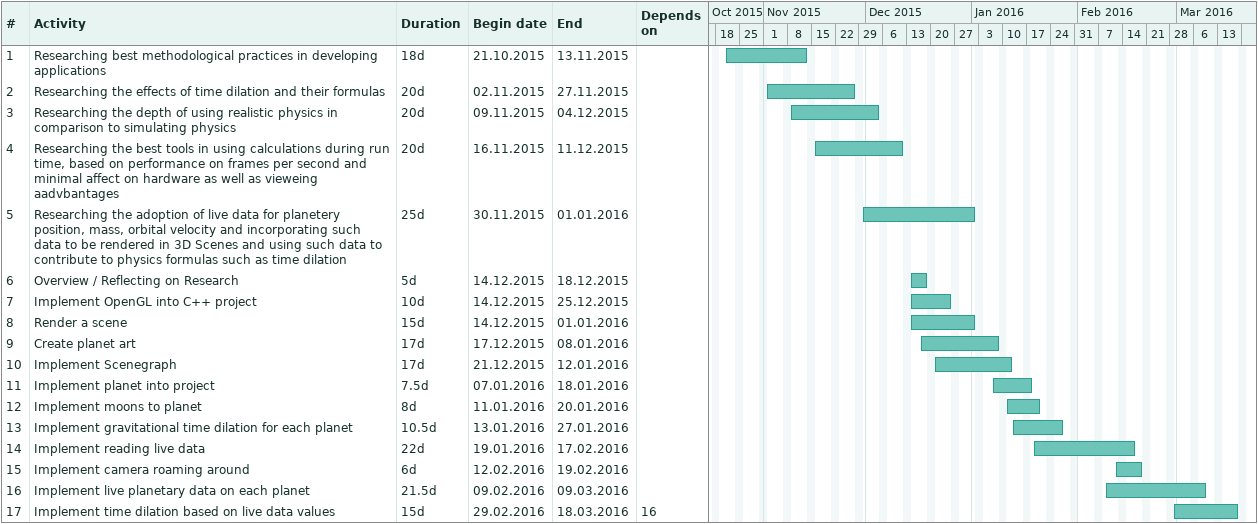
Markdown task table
| ID | Task | Duration | Start | Finish | Predecessors |
|---|---|---|---|---|---|
| 1 | Researching best methodological practices in developing applications | 18d | 2015-10-21 | 2015-11-13 |  |
| 2 | Researching the effects of time dilation and their formulas | 20d | 2015-11-02 | 2015-11-27 |  |
| 3 | Researching the depth of using realistic physics in comparison to simulating physics | 20d | 2015-11-09 | 2015-12-04 |  |
| 4 | Researching the best tools in using calculations during run time, based on performance on frames per second and minimal affect on hardware as well as vieweing aadvbantages | 20d | 2015-11-16 | 2015-12-11 |  |
| 5 | Researching the adoption of live data for planetery position, mass, orbital velocity and incorporating such data to be rendered in 3D Scenes and using such data to contribute to physics formulas such as time dilation | 25d | 2015-11-30 | 2016-01-01 |  |
| 6 | Overview / Reflecting on Research | 5d | 2015-12-14 | 2015-12-18 |  |
| 7 | Implement OpenGL into C++ project | 10d | 2015-12-14 | 2015-12-25 |  |
| 8 | Render a scene | 15d | 2015-12-14 | 2016-01-01 |  |
| 9 | Create planet art | 17d | 2015-12-17 | 2016-01-08 |  |
| 10 | Implement Scenegraph | 17d | 2015-12-21 | 2016-01-12 |  |
| 11 | Implement planet into project | 7.5d | 2016-01-07 | 2016-01-18 |  |
| 12 | Implement moons to planet | 8d | 2016-01-11 | 2016-01-20 |  |
| 13 | Implement gravitational time dilation for each planet | 10.5d | 2016-01-13 | 2016-01-27 |  |
| 14 | Implement reading live data | 22d | 2016-01-19 | 2016-02-17 |  |
| 15 | Implement camera roaming around | 6d | 2016-02-12 | 2016-02-19 |  |
| 16 | Implement live planetary data on each planet | 21.5d | 2016-02-09 | 2016-03-09 |  |
| 17 | Implement time dilation based on live data values | 15d | 2016-02-29 | 2016-03-18 | 16 |
